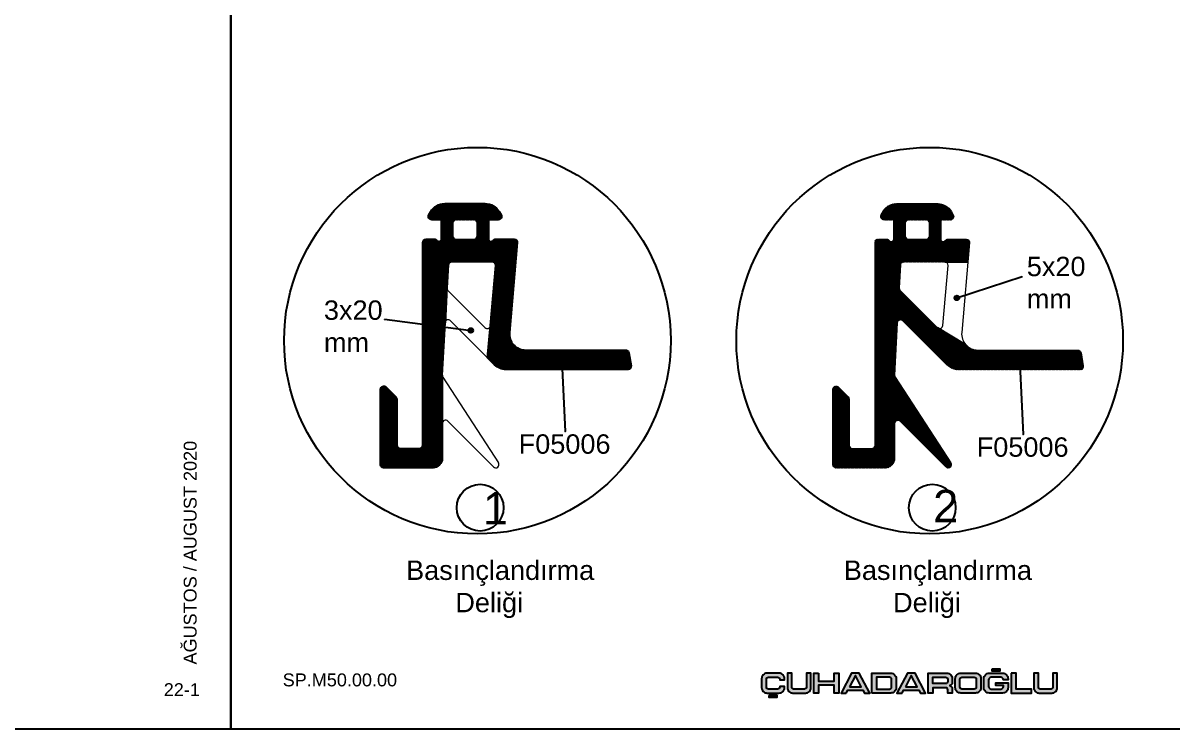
# Model space of a CAD drawing. Header units: millimetres. Extents: x 11061 to 11691, y 1937 to 2234.
# Drawn here: x 11238.8 to 11416.6, y 1936.8 to 2046.1 of the extents above; entities that cross this region are included whole.
import ezdxf

# ---------------------------------------------------------------- set-up
doc = ezdxf.new("R2010")
doc.units = ezdxf.units.MM
doc.layers.add('ANTET', color=7, linetype='Continuous')

# ---------------------------------------------------------------- blocks, each defined once
blk = doc.blocks.new('SP.KTGR.1A')
at = {"insert": (-248.38, 1804.14), "char_height": 2, "width": 54.4479, "attachment_point": 1}
blk.add_mtext('{\\fArial Unicode MS|b0|i0|c0|p34;\\C7;SP.M50.00.00}', dxfattribs=at)
blk = doc.blocks.new('ÇUHADAROĞLU')
at = {"layer": 'ANTET'}
h = blk.add_hatch(color=7, dxfattribs=at)
h.paths.add_polyline_path([(159.1, 19.64, -0.414214), (159.42, 19.96), (160.84, 19.96, -0.414214), (161.16, 19.64), (161.16, 19.54), (161.9, 19.54), (161.9, 19.73, 0.414214), (161.05, 20.59), (159.21, 20.59, 0.414214), (158.36, 19.73), (158.36, 18.36, 0.414214), (159.21, 17.51), (161.05, 17.51, 0.414214), (161.9, 18.36), (161.9, 18.55), (161.16, 18.55), (161.16, 18.46, -0.414214), (160.84, 18.13), (159.42, 18.13, -0.414214), (159.1, 18.46)])
h.paths.add_polyline_path([(159.48, 17.12), (159.48, 16.9), (160.78, 16.9), (160.78, 17.12)])
h.paths.add_polyline_path([(165.15, 17.51, 0.414214), (166, 18.36), (166, 20.59), (165.29, 20.59), (165.29, 18.39, -0.414214), (165.03, 18.13), (163.32, 18.13, -0.414214), (163.06, 18.39), (163.06, 20.59), (162.35, 20.59), (162.35, 18.36, 0.414214), (163.2, 17.51)])
h.paths.add_polyline_path([(167.19, 18.73), (169.58, 18.73), (169.58, 17.51), (170.32, 17.51), (170.32, 20.59), (169.58, 20.59), (169.58, 19.36), (167.19, 19.36), (167.19, 20.59), (166.45, 20.59), (166.45, 17.51), (167.19, 17.51)])
h.paths.add_polyline_path([(170.66, 17.51), (171.46, 17.51), (171.69, 17.95), (174.05, 17.95), (174.29, 17.51), (175.09, 17.51), (173.48, 20.6), (172.27, 20.6)])
h.paths.add_polyline_path([(171.97, 18.49), (172.87, 20.23), (173.78, 18.49)], flags=16)
h.paths.add_polyline_path([(175.43, 17.51), (178.34, 17.51, 0.414214), (179.19, 18.36), (179.19, 19.73, 0.414214), (178.34, 20.59), (175.43, 20.59)])
h.paths.add_polyline_path([(176.14, 19.96), (178.15, 19.96, -0.414214), (178.47, 19.64), (178.47, 18.46, -0.414214), (178.15, 18.13), (176.14, 18.13)], flags=16)
h.paths.add_polyline_path([(180.34, 17.95), (182.7, 17.95), (182.94, 17.51), (183.74, 17.51), (182.13, 20.6), (180.92, 20.6), (179.31, 17.51), (180.11, 17.51)])
h.paths.add_polyline_path([(180.62, 18.49), (181.52, 20.23), (182.43, 18.49)], flags=16)
h.paths.add_polyline_path([(184.84, 18.34), (186.84, 18.34, -0.414214), (187.17, 18.02), (187.17, 17.51), (187.88, 17.51), (187.88, 18.21, 0.203358), (187.78, 18.44, 0.098259), (187.5, 18.62), (187.5, 18.7, 0.058399), (187.74, 18.83, 0.246853), (187.88, 19.09), (187.88, 19.73, 0.414214), (187.03, 20.59), (184.13, 20.59), (184.13, 17.51), (184.84, 17.51)])
h.paths.add_polyline_path([(184.84, 18.99), (184.84, 19.96), (186.82, 19.96, -0.414214), (187.17, 19.61), (187.17, 19.31, -0.414214), (186.84, 18.99)], flags=16)
h.paths.add_polyline_path([(191.45, 17.51, 0.414214), (192.31, 18.36), (192.31, 19.73, 0.414214), (191.45, 20.59), (189.19, 20.59, 0.414214), (188.33, 19.73), (188.33, 18.36, 0.414214), (189.19, 17.51)])
h.paths.add_polyline_path([(189.37, 18.13, -0.414214), (189.05, 18.46), (189.05, 19.64, -0.414214), (189.37, 19.96), (191.27, 19.96, -0.414214), (191.59, 19.64), (191.59, 18.46, -0.414214), (191.27, 18.13)], flags=16)
h.paths.add_polyline_path([(193.61, 17.51), (195.66, 17.51, 0.414214), (196.51, 18.36), (196.51, 19.11), (194.59, 19.11), (194.59, 18.7), (195.78, 18.7), (195.78, 18.54, -0.414214), (195.37, 18.13), (193.9, 18.13, -0.414214), (193.49, 18.54), (193.49, 19.55, -0.414214), (193.9, 19.96), (195.37, 19.96, -0.407741), (195.78, 19.56), (196.51, 19.56), (196.51, 19.73, 0.414214), (195.66, 20.59), (193.61, 20.59, 0.414214), (192.76, 19.73), (192.76, 18.36, 0.414214)])
h.paths.add_polyline_path([(195.28, 20.97), (195.28, 21.19), (193.99, 21.19), (193.99, 20.97)])
h.paths.add_polyline_path([(200.14, 17.51), (200.14, 18.13), (197.76, 18.13), (197.76, 20.59), (196.97, 20.59), (196.97, 17.51)])
h.paths.add_polyline_path([(201.2, 18.39), (201.2, 20.59), (200.48, 20.59), (200.48, 18.36, 0.414214), (201.34, 17.51), (203.28, 17.51, 0.414214), (204.13, 18.36), (204.13, 20.59), (203.42, 20.59), (203.42, 18.39, -0.414214), (203.16, 18.13), (201.46, 18.13, -0.414214)])
h = blk.add_hatch(color=7, dxfattribs=at)
h.paths.add_polyline_path([(159.1, 19.64, -0.414214), (159.42, 19.96), (160.84, 19.96, -0.414214), (161.16, 19.64), (161.16, 19.54), (161.9, 19.54), (161.9, 19.73, 0.414214), (161.05, 20.59), (159.21, 20.59, 0.414214), (158.36, 19.73), (158.36, 18.36, 0.414214), (159.21, 17.51), (161.05, 17.51, 0.414214), (161.9, 18.36), (161.9, 18.55), (161.16, 18.55), (161.16, 18.46, -0.414214), (160.84, 18.13), (159.42, 18.13, -0.414214), (159.1, 18.46)])
h.paths.add_polyline_path([(159.48, 17.12), (159.48, 16.9), (160.78, 16.9), (160.78, 17.12)])
h.paths.add_polyline_path([(165.15, 17.51, 0.414214), (166, 18.36), (166, 20.59), (165.29, 20.59), (165.29, 18.39, -0.414214), (165.03, 18.13), (163.32, 18.13, -0.414214), (163.06, 18.39), (163.06, 20.59), (162.35, 20.59), (162.35, 18.36, 0.414214), (163.2, 17.51)])
h.paths.add_polyline_path([(167.19, 18.73), (169.58, 18.73), (169.58, 17.51), (170.32, 17.51), (170.32, 20.59), (169.58, 20.59), (169.58, 19.36), (167.19, 19.36), (167.19, 20.59), (166.45, 20.59), (166.45, 17.51), (167.19, 17.51)])
h.paths.add_polyline_path([(170.66, 17.51), (171.46, 17.51), (171.69, 17.95), (174.05, 17.95), (174.29, 17.51), (175.09, 17.51), (173.48, 20.6), (172.27, 20.6)])
h.paths.add_polyline_path([(171.97, 18.49), (172.87, 20.23), (173.78, 18.49)], flags=16)
h.paths.add_polyline_path([(175.43, 17.51), (178.34, 17.51, 0.414214), (179.19, 18.36), (179.19, 19.73, 0.414214), (178.34, 20.59), (175.43, 20.59)])
h.paths.add_polyline_path([(176.14, 19.96), (178.15, 19.96, -0.414214), (178.47, 19.64), (178.47, 18.46, -0.414214), (178.15, 18.13), (176.14, 18.13)], flags=16)
h.paths.add_polyline_path([(180.34, 17.95), (182.7, 17.95), (182.94, 17.51), (183.74, 17.51), (182.13, 20.6), (180.92, 20.6), (179.31, 17.51), (180.11, 17.51)])
h.paths.add_polyline_path([(180.62, 18.49), (181.52, 20.23), (182.43, 18.49)], flags=16)
h.paths.add_polyline_path([(184.84, 18.34), (186.84, 18.34, -0.414214), (187.17, 18.02), (187.17, 17.51), (187.88, 17.51), (187.88, 18.21, 0.203358), (187.78, 18.44, 0.098259), (187.5, 18.62), (187.5, 18.7, 0.058399), (187.74, 18.83, 0.246853), (187.88, 19.09), (187.88, 19.73, 0.414214), (187.03, 20.59), (184.13, 20.59), (184.13, 17.51), (184.84, 17.51)])
h.paths.add_polyline_path([(184.84, 18.99), (184.84, 19.96), (186.82, 19.96, -0.414214), (187.17, 19.61), (187.17, 19.31, -0.414214), (186.84, 18.99)], flags=16)
h.paths.add_polyline_path([(191.45, 17.51, 0.414214), (192.31, 18.36), (192.31, 19.73, 0.414214), (191.45, 20.59), (189.19, 20.59, 0.414214), (188.33, 19.73), (188.33, 18.36, 0.414214), (189.19, 17.51)])
h.paths.add_polyline_path([(189.37, 18.13, -0.414214), (189.05, 18.46), (189.05, 19.64, -0.414214), (189.37, 19.96), (191.27, 19.96, -0.414214), (191.59, 19.64), (191.59, 18.46, -0.414214), (191.27, 18.13)], flags=16)
h.paths.add_polyline_path([(193.61, 17.51), (195.66, 17.51, 0.414214), (196.51, 18.36), (196.51, 19.11), (194.59, 19.11), (194.59, 18.7), (195.78, 18.7), (195.78, 18.54, -0.414214), (195.37, 18.13), (193.9, 18.13, -0.414214), (193.49, 18.54), (193.49, 19.55, -0.414214), (193.9, 19.96), (195.37, 19.96, -0.407741), (195.78, 19.56), (196.51, 19.56), (196.51, 19.73, 0.414214), (195.66, 20.59), (193.61, 20.59, 0.414214), (192.76, 19.73), (192.76, 18.36, 0.414214)])
h.paths.add_polyline_path([(195.28, 20.97), (195.28, 21.19), (193.99, 21.19), (193.99, 20.97)])
h.paths.add_polyline_path([(200.14, 17.51), (200.14, 18.13), (197.76, 18.13), (197.76, 20.59), (196.97, 20.59), (196.97, 17.51)])
h.paths.add_polyline_path([(201.2, 18.39), (201.2, 20.59), (200.48, 20.59), (200.48, 18.36, 0.414214), (201.34, 17.51), (203.28, 17.51, 0.414214), (204.13, 18.36), (204.13, 20.59), (203.42, 20.59), (203.42, 18.39, -0.414214), (203.16, 18.13), (201.46, 18.13, -0.414214)])
at = {"layer": 'ANTET', "color": 7}
for points in [[(159.42, 18.13, -0.414214), (159.1, 18.46), (159.1, 19.64, -0.414214), (159.42, 19.96), (160.84, 19.96, -0.414214), (161.16, 19.64), (161.16, 19.54), (161.9, 19.54), (161.9, 19.73, 0.414214), (161.05, 20.59), (159.21, 20.59, 0.414214), (158.36, 19.73), (158.36, 18.36, 0.414214), (159.21, 17.51), (161.05, 17.51, 0.414214), (161.9, 18.36), (161.9, 18.55), (161.16, 18.55), (161.16, 18.46, -0.414214), (160.84, 18.13)], [(159.42, 18.13, -0.414214), (159.1, 18.46), (159.1, 19.64, -0.414214), (159.42, 19.96), (160.84, 19.96, -0.414214), (161.16, 19.64), (161.16, 19.54), (161.9, 19.54), (161.9, 19.73, 0.414214), (161.05, 20.59), (159.21, 20.59, 0.414214), (158.36, 19.73), (158.36, 18.36, 0.414214), (159.21, 17.51), (161.05, 17.51, 0.414214), (161.9, 18.36), (161.9, 18.55), (161.16, 18.55), (161.16, 18.46, -0.414214), (160.84, 18.13)], [(165.03, 18.13), (163.32, 18.13, -0.414214), (163.06, 18.39), (163.06, 20.59), (162.35, 20.59), (162.35, 18.36, 0.414214), (163.2, 17.51), (165.15, 17.51, 0.414214), (166, 18.36), (166, 20.59), (165.29, 20.59), (165.29, 18.39, -0.414214)], [(165.03, 18.13), (163.32, 18.13, -0.414214), (163.06, 18.39), (163.06, 20.59), (162.35, 20.59), (162.35, 18.36, 0.414214), (163.2, 17.51), (165.15, 17.51, 0.414214), (166, 18.36), (166, 20.59), (165.29, 20.59), (165.29, 18.39, -0.414214)], [(175.43, 17.51), (175.43, 20.59), (178.34, 20.59, -0.414214), (179.19, 19.73), (179.19, 18.36, -0.414214), (178.34, 17.51)], [(175.43, 17.51), (175.43, 20.59), (178.34, 20.59, -0.414214), (179.19, 19.73), (179.19, 18.36, -0.414214), (178.34, 17.51)], [(178.47, 19.64, 0.414214), (178.15, 19.96), (176.14, 19.96), (176.14, 18.13), (178.15, 18.13, 0.414214), (178.47, 18.46)], [(178.47, 19.64, 0.414214), (178.15, 19.96), (176.14, 19.96), (176.14, 18.13), (178.15, 18.13, 0.414214), (178.47, 18.46)], [(187.88, 18.21), (187.88, 17.51), (187.17, 17.51), (187.17, 18.02, 0.414214), (186.84, 18.34), (184.84, 18.34), (184.84, 17.51), (184.13, 17.51), (184.13, 20.59), (187.03, 20.59, -0.414214), (187.88, 19.73), (187.88, 19.09, -0.246853), (187.74, 18.83, -0.058399), (187.5, 18.7), (187.5, 18.62, -0.098259), (187.78, 18.44, -0.203358)], [(187.88, 18.21), (187.88, 17.51), (187.17, 17.51), (187.17, 18.02, 0.414214), (186.84, 18.34), (184.84, 18.34), (184.84, 17.51), (184.13, 17.51), (184.13, 20.59), (187.03, 20.59, -0.414214), (187.88, 19.73), (187.88, 19.09, -0.246853), (187.74, 18.83, -0.058399), (187.5, 18.7), (187.5, 18.62, -0.098259), (187.78, 18.44, -0.203358)], [(186.82, 19.96, -0.414214), (187.17, 19.61), (187.17, 19.31, -0.414214), (186.84, 18.99), (184.84, 18.99), (184.84, 19.96)], [(186.82, 19.96, -0.414214), (187.17, 19.61), (187.17, 19.31, -0.414214), (186.84, 18.99), (184.84, 18.99), (184.84, 19.96)], [(191.45, 17.51), (189.19, 17.51, -0.414214), (188.33, 18.36), (188.33, 19.73, -0.414214), (189.19, 20.59), (191.45, 20.59, -0.414214), (192.31, 19.73), (192.31, 18.36, -0.414214)], [(191.45, 17.51), (189.19, 17.51, -0.414214), (188.33, 18.36), (188.33, 19.73, -0.414214), (189.19, 20.59), (191.45, 20.59, -0.414214), (192.31, 19.73), (192.31, 18.36, -0.414214)], [(191.59, 19.64), (191.59, 18.46, -0.414214), (191.27, 18.13), (189.37, 18.13, -0.414214), (189.05, 18.46), (189.05, 19.64, -0.414214), (189.37, 19.96), (191.27, 19.96, -0.414214)], [(191.59, 19.64), (191.59, 18.46, -0.414214), (191.27, 18.13), (189.37, 18.13, -0.414214), (189.05, 18.46), (189.05, 19.64, -0.414214), (189.37, 19.96), (191.27, 19.96, -0.414214)], [(195.78, 18.54), (195.78, 18.7), (194.59, 18.7), (194.59, 19.11), (196.51, 19.11), (196.51, 18.36, -0.414214), (195.66, 17.51), (193.61, 17.51, -0.414214), (192.76, 18.36), (192.76, 19.73, -0.414214), (193.61, 20.59), (195.66, 20.59, -0.414214), (196.51, 19.73), (196.51, 19.56), (195.78, 19.56, 0.407741), (195.37, 19.96), (193.9, 19.96, 0.414214), (193.49, 19.55), (193.49, 18.54, 0.414214), (193.9, 18.13), (195.37, 18.13, 0.414214)], [(195.78, 18.54), (195.78, 18.7), (194.59, 18.7), (194.59, 19.11), (196.51, 19.11), (196.51, 18.36, -0.414214), (195.66, 17.51), (193.61, 17.51, -0.414214), (192.76, 18.36), (192.76, 19.73, -0.414214), (193.61, 20.59), (195.66, 20.59, -0.414214), (196.51, 19.73), (196.51, 19.56), (195.78, 19.56, 0.407741), (195.37, 19.96), (193.9, 19.96, 0.414214), (193.49, 19.55), (193.49, 18.54, 0.414214), (193.9, 18.13), (195.37, 18.13, 0.414214)], [(201.34, 17.51), (203.28, 17.51, 0.414214), (204.13, 18.36), (204.13, 20.59), (203.42, 20.59), (203.42, 18.39, -0.414214), (203.16, 18.13), (201.46, 18.13, -0.414214), (201.2, 18.39), (201.2, 20.59), (200.48, 20.59), (200.48, 18.36, 0.414214)], [(201.34, 17.51), (203.28, 17.51, 0.414214), (204.13, 18.36), (204.13, 20.59), (203.42, 20.59), (203.42, 18.39, -0.414214), (203.16, 18.13), (201.46, 18.13, -0.414214), (201.2, 18.39), (201.2, 20.59), (200.48, 20.59), (200.48, 18.36, 0.414214)]]:
    blk.add_lwpolyline(points, format="xyb", close=True, dxfattribs=at)
for points in [[(167.19, 20.59), (167.19, 19.36), (169.58, 19.36), (169.58, 20.59), (170.32, 20.59), (170.32, 17.51), (169.58, 17.51), (169.58, 18.73), (167.19, 18.73), (167.19, 17.51), (166.45, 17.51), (166.45, 20.59)], [(167.19, 20.59), (167.19, 19.36), (169.58, 19.36), (169.58, 20.59), (170.32, 20.59), (170.32, 17.51), (169.58, 17.51), (169.58, 18.73), (167.19, 18.73), (167.19, 17.51), (166.45, 17.51), (166.45, 20.59)], [(171.46, 17.51), (171.69, 17.95), (174.05, 17.95), (174.29, 17.51), (175.09, 17.51), (173.48, 20.6), (172.27, 20.6), (170.66, 17.51)], [(171.46, 17.51), (171.69, 17.95), (174.05, 17.95), (174.29, 17.51), (175.09, 17.51), (173.48, 20.6), (172.27, 20.6), (170.66, 17.51)], [(171.97, 18.49), (173.78, 18.49), (172.87, 20.23)], [(171.97, 18.49), (173.78, 18.49), (172.87, 20.23)], [(180.11, 17.51), (180.34, 17.95), (182.7, 17.95), (182.94, 17.51), (183.74, 17.51), (182.13, 20.6), (180.92, 20.6), (179.31, 17.51)], [(180.11, 17.51), (180.34, 17.95), (182.7, 17.95), (182.94, 17.51), (183.74, 17.51), (182.13, 20.6), (180.92, 20.6), (179.31, 17.51)], [(180.62, 18.49), (182.43, 18.49), (181.52, 20.23)], [(180.62, 18.49), (182.43, 18.49), (181.52, 20.23)], [(193.99, 21.19), (193.99, 20.97), (195.28, 20.97), (195.28, 21.19)], [(193.99, 21.19), (193.99, 20.97), (195.28, 20.97), (195.28, 21.19)], [(196.97, 20.59), (196.97, 17.51), (200.14, 17.51), (200.14, 18.13), (197.76, 18.13), (197.76, 20.59)], [(196.97, 20.59), (196.97, 17.51), (200.14, 17.51), (200.14, 18.13), (197.76, 18.13), (197.76, 20.59)], [(159.48, 17.12), (159.48, 16.9), (160.78, 16.9), (160.78, 17.12)], [(159.48, 17.12), (159.48, 16.9), (160.78, 16.9), (160.78, 17.12)]]:
    blk.add_lwpolyline(points, close=True, dxfattribs=at)
blk = doc.blocks.new('MN50.S.1')
at = {"color": 252}
blk.add_lwpolyline([(9907.25, 888.56), (9907.25, 1185.56), (10117.25, 1185.56), (10117.25, 888.56)], close=True, dxfattribs=at)
for name, p in [('SP.KTGR.1A', (10163.66, -906.98)), ('ÇUHADAROĞLU', (9831.04, 876.61))]:
    blk.add_blockref(name, p)

msp = doc.modelspace()

# ---------------------------------------------------------------- hatches: boundary and pattern name
h = msp.add_hatch()
h.set_pattern_fill('ANSI31', color=256, scale=0.02, style=0)
h.set_pattern_definition([(45, (-75, -336.364795), (-0.0449012806, 0.0449012806), [])])
h.paths.add_polyline_path([(11314.085, 1998.16), (11315.301, 2012.054, 0.4400103), (11314.813, 2012.586), (11311.944, 2012.586, 0.2453922), (11311.532, 2012.371, -0.7342381), (11310.846, 2012.586), (11310.846, 2015.598), (11312.352, 2015.598, 0.5773507), (11312.787, 2016.351), (11312.497, 2016.853, 0.2679492), (11310.324, 2018.107), (11304.091, 2018.107, 0.2679492), (11301.918, 2016.853), (11301.628, 2016.351, 0.5773505), (11302.062, 2015.598), (11303.568, 2015.598), (11303.568, 2012.586, -0.7342377), (11302.883, 2012.371, 0.2453923), (11302.471, 2012.586), (11301.184, 2012.586, 0.4142133), (11300.682, 2012.084), (11300.682, 1999.38), (11304.082, 1998.941), (11304.118, 1999.641), (11304.118, 1999.641), (11304.401, 2005.037), (11304.588, 2008.597, -0.3989599), (11305.089, 2009.073), (11311.469, 2009.073, -0.4400107), (11311.969, 2008.527), (11311.155, 1999.215), (11310.718, 1994.226), (11311.789, 1993.155, 0.1989124), (11313.563, 1992.42), (11332.412, 1992.42, 0.4663073), (11332.907, 1993.009), (11332.553, 1995.017, 0.3639702), (11332.058, 1995.432), (11316.586, 1995.432, -0.4400104)])
h.paths.add_polyline_path([(11303.694, 1991.551), (11304.082, 1998.941), (11300.682, 1999.38), (11300.682, 1980.677, -0.4142138), (11300.216, 1980.211), (11297.133, 1980.211, -0.4142138), (11296.667, 1980.677), (11296.667, 1987.826, 0.1989124), (11296.52, 1988.181), (11295.014, 1989.687, 0.668179), (11294.157, 1989.332), (11294.157, 1977.665, 0.4142138), (11294.623, 1977.199), (11302.188, 1977.199, 0.4142136), (11303.694, 1978.705), (11303.694, 1984.062, -0.0018521), (11303.694, 1984.065), (11303.694, 1991.525, -0.0130912)])
h.paths.add_polyline_path([(11321.844, 1993.673, 1), (11322.568, 1993.673, 1)], flags=16)
h.paths.add_polyline_path([(11309.09, 2015.096, 0.4142126), (11308.588, 2015.598), (11305.827, 2015.598, 0.4142129), (11305.325, 2015.096), (11305.325, 2013.088, 0.4142143), (11305.827, 2012.586), (11308.588, 2012.586, 0.4142139), (11309.09, 2013.088)], flags=16)
h = msp.add_hatch()
h.set_pattern_fill('ANSI31', color=256, scale=0.02, style=0)
h.set_pattern_definition([(45, (-1504.83271, -773.69937), (-0.0449012806, 0.0449012806), [])])
h.paths.add_polyline_path([(11380.3, 1998.903), (11374.548, 2004.655, -0.2125566), (11374.401, 2005.037), (11374.588, 2008.597, -0.39896), (11375.089, 2009.073), (11381.469, 2009.073), (11385.04, 2009.075), (11385.301, 2012.054, 0.4400102), (11384.813, 2012.586), (11381.944, 2012.586, 0.2453922), (11381.532, 2012.371, -0.7342381), (11380.846, 2012.586), (11380.846, 2015.598), (11382.352, 2015.598, 0.5773509), (11382.787, 2016.351), (11382.497, 2016.853, 0.2679492), (11380.324, 2018.107), (11374.091, 2018.107, 0.2679491), (11371.918, 2016.853), (11371.628, 2016.351, 0.5773506), (11372.062, 2015.598), (11373.568, 2015.598), (11373.568, 2012.586, -0.7342377), (11372.883, 2012.371, 0.2453923), (11372.471, 2012.586), (11371.184, 2012.586, 0.4142133), (11370.682, 2012.084), (11370.682, 1980.677, -0.4142138), (11370.216, 1980.211), (11367.133, 1980.211, -0.4142138), (11366.667, 1980.677), (11366.667, 1987.826, 0.1989122), (11366.52, 1988.181), (11365.014, 1989.687, 0.668179), (11364.157, 1989.332), (11364.157, 1977.665, 0.4142138), (11364.623, 1977.199), (11372.188, 1977.199, 0.4142136), (11373.694, 1978.705), (11373.694, 1984.062, -0.6681784), (11374.551, 1984.417), (11381.621, 1977.346, 0.9004039), (11382.397, 1977.975), (11373.775, 1991.251, -0.1583845), (11373.694, 1991.551), (11374.118, 1999.641, -0.6494074), (11374.975, 1999.969), (11381.789, 1993.155, 0.1989124), (11383.563, 1992.42), (11402.412, 1992.42, 0.4663073), (11402.907, 1993.009), (11402.553, 1995.017, 0.3639702), (11402.058, 1995.432), (11386.586, 1995.432, -0.2102773), (11384.735, 1996.246), (11380.509, 1998.778, -0.1234209)])
h.paths.add_polyline_path([(11379.09, 2015.096, 0.4142126), (11378.588, 2015.598), (11375.827, 2015.598, 0.4142129), (11375.325, 2015.096), (11375.325, 2013.088, 0.4142143), (11375.827, 2012.586), (11378.588, 2012.586, 0.4142139), (11379.09, 2013.088)], flags=16)
h = msp.add_hatch()
h.set_pattern_fill('LINE', color=0, scale=0.5, angle=45, style=0)
h.set_pattern_definition([(135, (10377.33982, 1962.73017), (0.044194174, 0.044194174), [])])
edge = h.paths.add_edge_path()
edge.add_arc((11383.351, 2003.507), 0.362, 0, 360)
h = msp.add_hatch()
h.set_pattern_fill('LINE', color=0, scale=0.5, angle=45, style=0)
h.set_pattern_definition([(135, (10302.104244, 1957.69026), (0.044194174, 0.044194174), [])])
edge = h.paths.add_edge_path()
edge.add_arc((11308.115, 1998.467), 0.362, 0, 360)
h = msp.add_hatch()
h.set_pattern_fill('LINE', color=0, scale=0.5, angle=45, style=0)
h.set_pattern_definition([(135, (10316.19501, 1952.8961), (0.044194174, 0.044194174), [])])
edge = h.paths.add_edge_path()
edge.add_arc((11322.206, 1993.673), 0.362, 0, 360)
h = msp.add_hatch()
h.set_pattern_fill('LINE', color=0, scale=0.5, angle=45, style=0)
h.set_pattern_definition([(135, (10387.08616, 1952.42825), (0.044194174, 0.044194174), [])])
edge = h.paths.add_edge_path()
edge.add_arc((11393.097, 1993.205), 0.362, 0, 360)

# ---------------------------------------------------------------- linework, layer by layer
for p, q in [((11381.469, 2009.073), (11385.04, 2009.075)), ((11380.3, 1998.903), (11384.735, 1996.246))]:
    msp.add_line(p, q)
at = {"color": 7, "linetype": 'Continuous', "lineweight": 0}
for p, q in [((11304.548, 2004.655), (11310.3, 1998.903)), ((11310.718, 1994.226), (11304.975, 1999.969)), ((11303.775, 1991.251), (11312.397, 1977.975)), ((11311.621, 1977.346), (11304.551, 1984.417))]:
    msp.add_line(p, q, dxfattribs=at)
at = {"color": 7, "linetype": 'Continuous', "lineweight": 0, "flags": 128}
for points in [[(11370.682, 1980.677), (11370.682, 2012.084, -0.414213), (11371.184, 2012.586), (11372.471, 2012.586, -0.245392), (11372.883, 2012.371, 0.7342379), (11373.568, 2012.586), (11373.568, 2015.598), (11372.062, 2015.598, -0.5773505), (11371.628, 2016.351), (11371.918, 2016.853, -0.2679491), (11374.091, 2018.107), (11380.324, 2018.107, -0.2679492), (11382.497, 2016.853), (11382.787, 2016.351, -0.5773509), (11382.352, 2015.598), (11380.846, 2015.598), (11380.846, 2012.586, 0.7342384), (11381.532, 2012.371, -0.2453918), (11381.944, 2012.586), (11384.813, 2012.586, -0.4400097), (11385.301, 2012.054), (11384.085, 1998.16, 0.4400104), (11386.586, 1995.432), (11402.058, 1995.432, -0.3639702), (11402.553, 1995.017), (11402.907, 1993.009, -0.4663067), (11402.412, 1992.42), (11383.563, 1992.42, -0.1989125), (11381.789, 1993.155), (11374.975, 1999.969, 0.6494075), (11374.118, 1999.641), (11373.694, 1991.551, 0.1583846), (11373.775, 1991.251), (11382.397, 1977.975, -0.9004039), (11381.621, 1977.346), (11374.551, 1984.417, 0.6681783), (11373.694, 1984.062), (11373.694, 1978.705, -0.4142136), (11372.188, 1977.199), (11364.623, 1977.199, -0.4142144), (11364.157, 1977.665), (11364.157, 1989.332, -0.6681793), (11365.014, 1989.687), (11366.52, 1988.181, -0.1989122), (11366.667, 1987.826), (11366.667, 1980.677, 0.4142144), (11367.133, 1980.211), (11370.216, 1980.211, 0.4142144)], [(11309.09, 2015.096, 0.4142126), (11308.588, 2015.598), (11305.827, 2015.598, 0.4142129), (11305.325, 2015.096), (11305.325, 2013.088, 0.4142143), (11305.827, 2012.586), (11308.588, 2012.586, 0.4142139), (11309.09, 2013.088)], [(11379.09, 2015.096, 0.4142126), (11378.588, 2015.598), (11375.827, 2015.598, 0.4142129), (11375.325, 2015.096), (11375.325, 2013.088, 0.4142143), (11375.827, 2012.586), (11378.588, 2012.586, 0.4142139), (11379.09, 2013.088)], [(11381.469, 2009.073), (11375.089, 2009.073, 0.3989605), (11374.588, 2008.597), (11374.401, 2005.037, 0.2125568), (11374.548, 2004.655), (11380.3, 1998.903, 0.6370704), (11381.155, 1999.215), (11381.969, 2008.527, 0.4400109)]]:
    msp.add_lwpolyline(points, format="xyb", close=True, dxfattribs=at)
at = {"color": 140}
for points in [[(11383.351, 2003.507), (11393.454, 2006.804), (11393.454, 2006.804)], [(11307.754, 1998.467), (11294.76, 2000.145), (11294.76, 2000.145)], [(11322.206, 1993.673), (11322.718, 1982.804), (11322.718, 1982.804)], [(11393.097, 1993.205), (11393.609, 1982.336), (11393.609, 1982.336)]]:
    msp.add_lwpolyline(points, dxfattribs=at)
at = {"color": 7, "linetype": 'Continuous', "lineweight": 0}
msp.add_lwpolyline([(11304.118, 1999.641), (11303.694, 1991.551)], dxfattribs=at)
for centre in [(11309.127, 1996.89), (11379.127, 1996.89)]:
    msp.add_circle(centre, 29.916)
at = {"color": 0}
for centre in [(11383.351, 2003.507), (11308.115, 1998.467), (11322.206, 1993.673), (11393.097, 1993.205)]:
    msp.add_circle(centre, 0.362, dxfattribs=at)
at = {"color": 7, "linetype": 'Continuous', "lineweight": 0}
for centre, radius, start, end in [((11304.899, 2005.008), 0.499, 176.75968, 225.08371), ((11304.62, 1999.614), 0.502, 45.00003, 177.00002), ((11310.654, 1999.258), 0.502, 225.00001, 355.00003), ((11304.196, 1991.525), 0.502, 176.99997, 213.00001), ((11304.196, 1984.062), 0.502, 45.00003, 179.99998), ((11311.976, 1977.701), 0.502, 225, 32.99999)]:
    msp.add_arc(centre, radius, start, end, dxfattribs=at)
at = {"layer": 'ANTET', "color": 0}
for p, q in [((11303.694, 1991.525), (11303.694, 1984.044)), ((11303.694, 1984.067), (11303.694, 1984.021))]:
    msp.add_line(p, q, dxfattribs=at)
msp.add_lwpolyline([(11303.694, 1984.062), (11303.694, 1978.705, -0.4142136), (11302.188, 1977.199), (11294.623, 1977.199, -0.4142144), (11294.157, 1977.665), (11294.157, 1989.332, -0.6681793), (11295.014, 1989.687), (11296.52, 1988.181, -0.1989122), (11296.667, 1987.826), (11296.667, 1980.677, 0.4142144), (11297.133, 1980.211), (11300.216, 1980.211, 0.4142144), (11300.682, 1980.677), (11300.682, 2012.084, -0.414213), (11301.184, 2012.586), (11302.471, 2012.586, -0.245392), (11302.883, 2012.371, 0.7342379), (11303.568, 2012.586), (11303.568, 2015.598), (11302.062, 2015.598, -0.5773505), (11301.628, 2016.351), (11301.918, 2016.853, -0.2679491), (11304.091, 2018.107), (11310.324, 2018.107, -0.2679492), (11312.497, 2016.853), (11312.787, 2016.351, -0.5773509), (11312.352, 2015.598), (11310.846, 2015.598), (11310.846, 2012.586, 0.7342384), (11311.532, 2012.371, -0.2453918), (11311.944, 2012.586), (11314.813, 2012.586, -0.4400097), (11315.301, 2012.054), (11314.085, 1998.16, 0.4400104), (11316.586, 1995.432), (11332.058, 1995.432, -0.3639702), (11332.553, 1995.017), (11332.907, 1993.009, -0.4663067), (11332.412, 1992.42), (11313.563, 1992.42, -0.1989125), (11311.789, 1993.155), (11310.718, 1994.226), (11311.155, 1999.215), (11311.969, 2008.527, 0.4400109), (11311.469, 2009.073), (11305.089, 2009.073, 0.3989605), (11304.588, 2008.597), (11304.401, 2005.037), (11304.118, 1999.641)], format="xyb", dxfattribs=at)
for centre in [(11309.553, 1971.032), (11379.534, 1971.032)]:
    msp.add_circle(centre, 3.617, dxfattribs=at)

# ---------------------------------------------------------------- block references
for p in [(1153.714, 1048.215), (1363.714, 1048.215)]:
    msp.add_blockref('MN50.S.1', p, dxfattribs=at)

# ---------------------------------------------------------------- texts
for s, insert, char_height, width, attachment_point in [('{\\fArial|b0|i0|c0|p34;5x20 mm}', (11394.162, 2009.869), 3, 12.22187, 1), ('{\\fArial|b0|i0|c0|p34;3x20\\Pmm}', (11285.378, 2003.109), 3, 12.22187, 1), ('{\\fArial|b0|i0|c0|p34;F0\\fArial|b0|i0|c162|p34;5006}', (11315.52, 1982.385), 3, 12.22187, 1), ('{\\fArial|b0|i0|c0|p34;F0\\fArial|b0|i0|c162|p34;5006}', (11386.411, 1981.917), 3, 12.22187, 1), ('\\pi6.9511;{\\fArial|b0|i0|c0|p34;1}', (11303.024, 1973.439), 5, 12.22187, 1), ('\\pi6.2161;{\\fArial|b0|i0|c0|p34;2}', (11373.447, 1973.789), 5, 12.22187, 1), ('\\pi-6.4446;{\\fArial|b0|i0|c0|p34;Basınçlandırma \\P\\pi1.174;Deliği}', (11304.544, 1962.85), 3, 12.22187, 1), ('\\pi-6.4446;{\\fArial|b0|i0|c0|p34;Basınçlandırma \\P\\pi1.174;Deliği}', (11372.291, 1962.85), 3, 12.22187, 1), ('{\\fArial Unicode MS|b0|i0|c0|p0;{\\C7;22-1}}', (11266.178, 1943.863), 2, 4.43689, 3)]:
    msp.add_mtext(s, dxfattribs=dict(insert=insert, char_height=char_height, width=width, attachment_point=attachment_point))
at = {"insert": (11263.675, 1946.759), "char_height": 2, "width": 44.87301, "attachment_point": 1, "rotation": 90}
msp.add_mtext('{\\fArial Unicode MS|b0|i0|c0|p34;{\\C7;AĞUSTOS / AUGUST 2020}}', dxfattribs=at)

doc.saveas('drawing.dxf')
